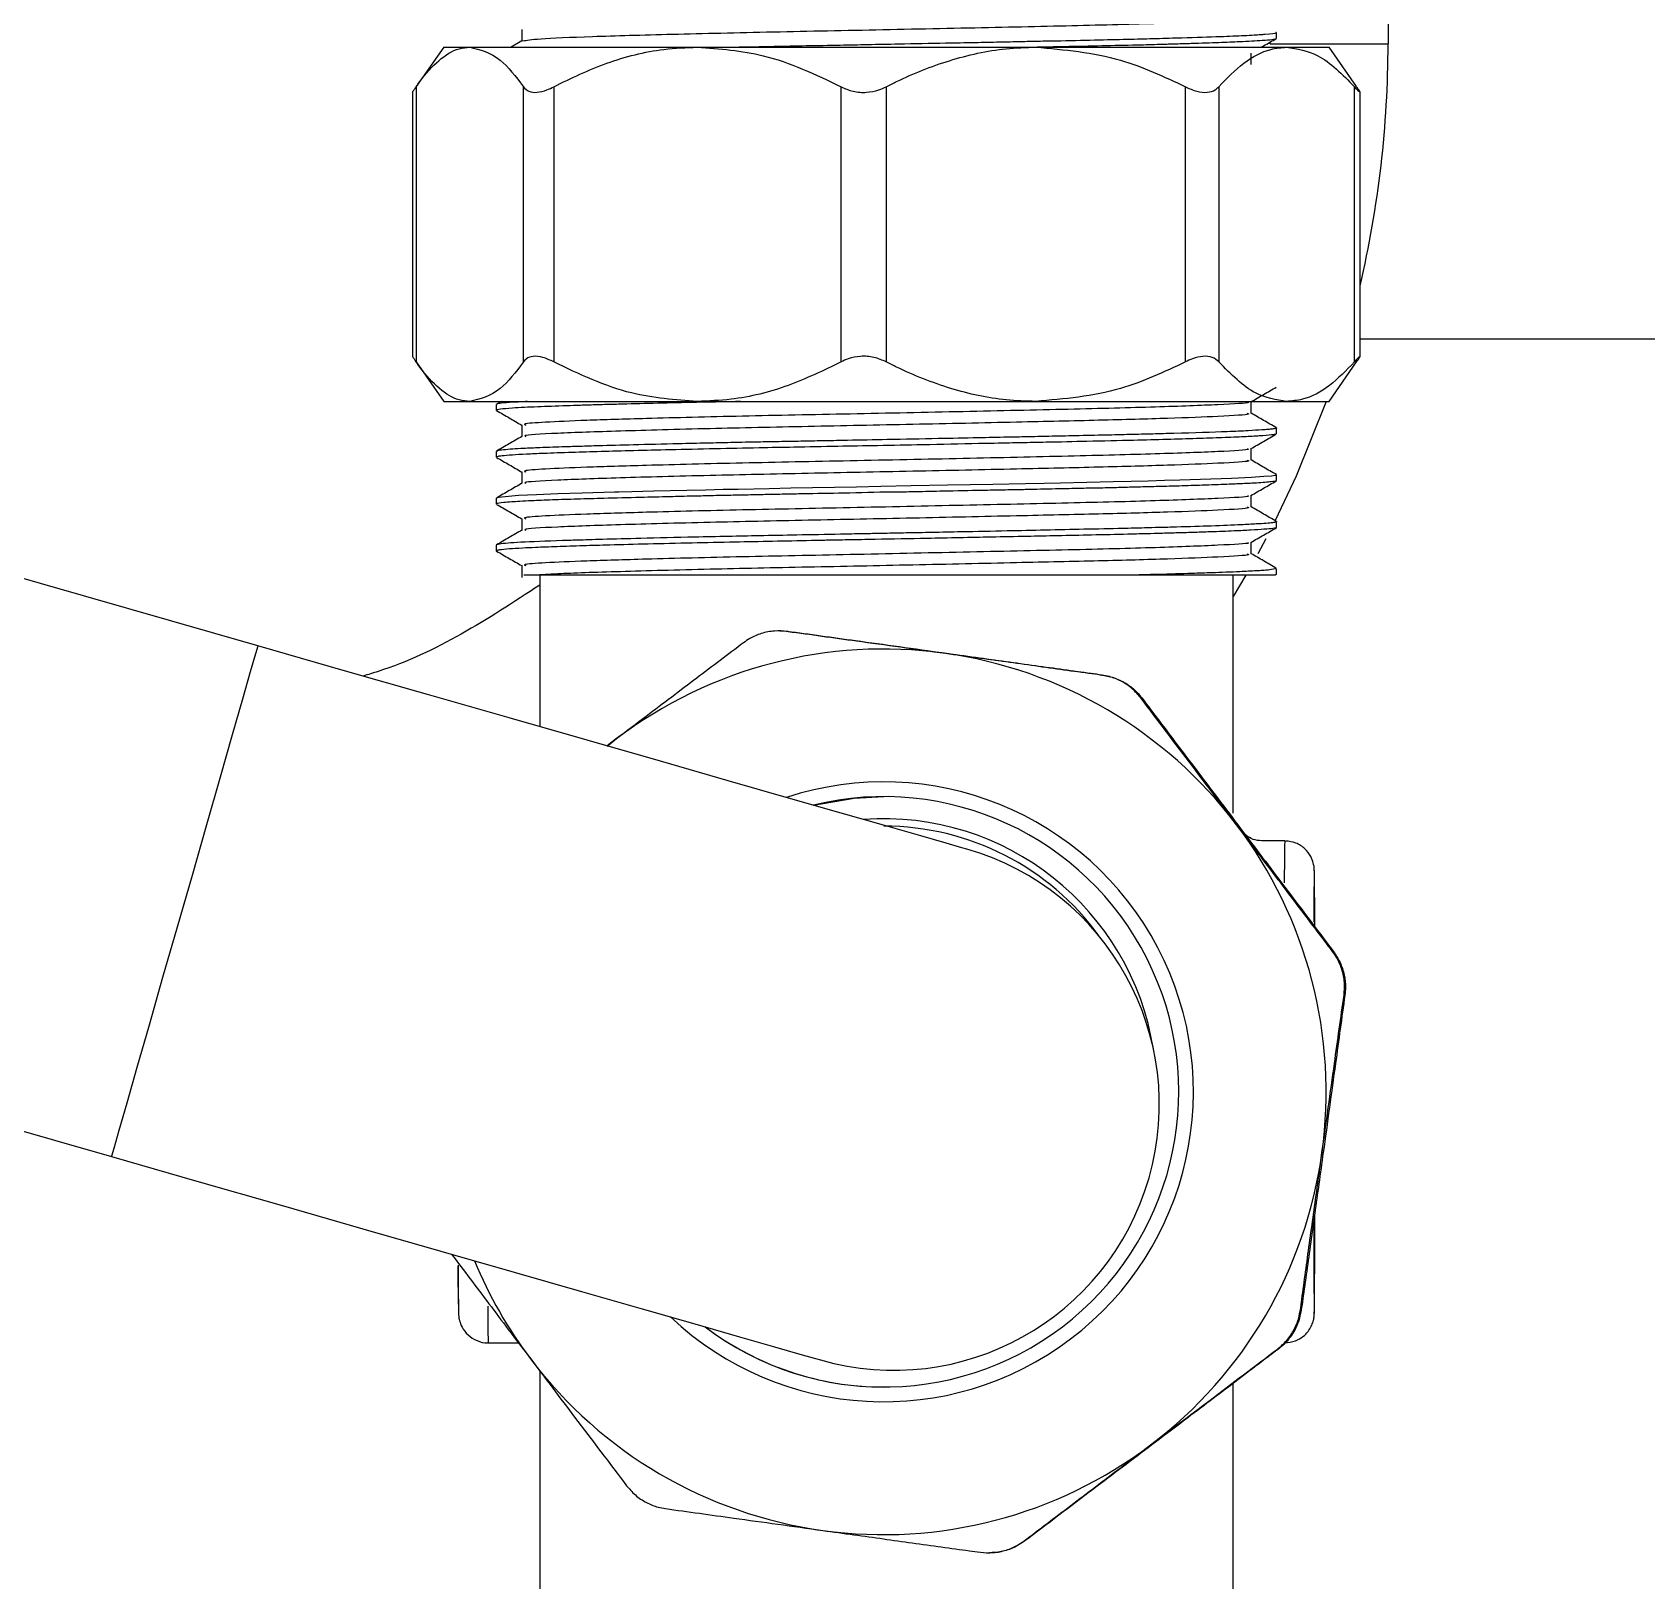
# Model space of a CAD drawing. Extents: x 150 to 4150, y 50 to 2920.
# Drawn here: x 1107.2 to 1243.9, y 1141.3 to 1272.4 of the extents above; entities that cross this region are included whole.
import ezdxf

# ---------------------------------------------------------------- set-up
doc = ezdxf.new("R2010")
doc.units = 0
doc.header["$LTSCALE"] = 10
doc.linetypes.add('SLD-KATı', pattern=[0])
doc.layers.get('0').update_dxf_attribs({"linetype": 'CONTINUOUS'})

msp = doc.modelspace()

# ---------------------------------------------------------------- linework, layer by layer
at = {"color": 7, "linetype": 'SLD-KATı'}
for p, q in [((1222.03, 1289.54), (1222.03, 1271.42)), ((1148.63, 1272.64), (1148.63, 1271.66)), ((1212.58, 1271.89), (1212.58, 1272.39)), ((1142.03, 1271.14), (1139.69, 1267.8)), ((1142.03, 1271.14), (1144.23, 1271.14)), ((1144.23, 1271.14), (1163.52, 1271.14)), ((1148.65, 1271.67), (1147.73, 1271.14)), ((1163.52, 1271.14), (1192.19, 1271.14)), ((1192.19, 1271.14), (1213.44, 1271.14)), ((1212.03, 1271.42), (1222.03, 1271.42)), ((1213.44, 1271.14), (1217.03, 1271.14)), ((1219.37, 1267.8), (1217.03, 1271.14)), ((1210.43, 1269.66), (1210.43, 1270.64)), ((1139.39, 1267.32), (1139.39, 1244.92)), ((1139.69, 1267.79), (1139.69, 1244.48)), ((1148.78, 1244.48), (1148.78, 1267.79)), ((1151.35, 1267.79), (1151.35, 1244.48)), ((1175.69, 1244.48), (1175.69, 1267.79)), ((1179.52, 1267.79), (1179.52, 1244.48)), ((1204.86, 1244.48), (1204.86, 1267.79)), ((1207.69, 1267.79), (1207.69, 1244.48)), ((1219.19, 1244.48), (1219.19, 1267.79)), ((1219.67, 1244.92), (1219.67, 1267.32)), ((1126.27, 1220.44), (1018.12, 1251.44)), ((1326.05, 1246.42), (1219.67, 1246.42)), ((1139.69, 1244.48), (1142.03, 1241.14)), ((1217.03, 1241.14), (1219.37, 1244.48)), ((1142.03, 1241.14), (1144.23, 1241.14)), ((1144.23, 1241.14), (1163.52, 1241.14)), ((1146.48, 1240.88), (1146.48, 1240.38)), ((1146.91, 1241.14), (1146.5, 1240.9)), ((1163.52, 1241.14), (1192.19, 1241.14)), ((1192.19, 1241.14), (1213.44, 1241.14)), ((1210.43, 1240.13), (1210.43, 1241.12)), ((1213.44, 1241.14), (1217.03, 1241.14)), ((1148.63, 1239.14), (1148.63, 1238.16)), ((1212.58, 1238.4), (1212.58, 1238.9)), ((1146.48, 1236.91), (1146.48, 1236.41)), ((1210.43, 1236.17), (1210.43, 1237.15)), ((1148.63, 1235.17), (1148.63, 1234.19)), ((1212.58, 1234.43), (1212.58, 1234.93)), ((1146.48, 1232.94), (1146.48, 1232.45)), ((1210.43, 1232.2), (1210.43, 1233.18)), ((1148.63, 1231.2), (1148.63, 1230.22)), ((1212.58, 1230.46), (1212.58, 1230.96)), ((1146.48, 1228.97), (1146.48, 1228.48)), ((1210.43, 1228.23), (1210.43, 1229.21)), ((1211.67, 1229.5), (1210.99, 1228.23)), ((1148.63, 1227.24), (1148.63, 1226.24)), ((1212.58, 1226.49), (1212.58, 1226.99)), ((1150.16, 1226.42), (1150.16, 1213.59)), ((1212.35, 1226.42), (1199.96, 1226.42)), ((1208.91, 1206.28), (1208.91, 1226.42)), ((1209.97, 1226.42), (1208.91, 1224.62)), ((1170.51, 1221.71), (1170.44, 1221.71)), ((1171.2, 1221.66), (1171.12, 1221.66)), ((1197.79, 1217.96), (1197.87, 1217.96)), ((1201.17, 1216.03), (1201.09, 1216.03)), ((1156.67, 1212.58), (1155.86, 1211.96)), ((1155.87, 1211.95), (1156.67, 1212.58)), ((1005.72, 1208.18), (1113.87, 1177.18)), ((1213.28, 1203.92), (1211.31, 1203.92)), ((1217.33, 1194.55), (1217.41, 1194.55)), ((1218.37, 1190.85), (1218.3, 1190.85)), ((1143.25, 1166.13), (1143.24, 1167.91)), ((1214.6, 1164.18), (1214.68, 1164.18)), ((1145.78, 1161.42), (1148.35, 1161.42)), ((1212.74, 1160.88), (1212.66, 1160.88)), ((1150.16, 1159.03), (1150.16, 1138.92)), ((1208.91, 1138.92), (1208.91, 1157.98)), ((1188.18, 1143.63), (1188.25, 1143.63)), ((1191.19, 1144.64), (1191.27, 1144.64))]:
    msp.add_line(p, q, dxfattribs=at)
at = {"color": 8, "linetype": 'SLD-KATı'}
msp.add_line((1212.03, 1271.42), (1212.03, 1271.56), dxfattribs=at)
at = {"color": 7, "linetype": 'SLD-KATı', "flags": 128}
for points in [[(1216.78, 1241.14), (1214.25, 1234.81), (1212.47, 1231.05)], [(1212.57, 1234.93), (1212.57, 1234.91), (1212.46, 1234.87), (1212.15, 1234.82), (1211.52, 1234.77), (1210.46, 1234.7), (1208.78, 1234.62), (1204.39, 1234.47), (1203.1, 1234.44), (1201.72, 1234.4), (1200.26, 1234.36), (1198.73, 1234.33), (1194.28, 1234.23), (1192.89, 1234.2), (1191.31, 1234.17), (1188.54, 1234.11), (1184.7, 1234.04), (1181.64, 1233.98), (1179.07, 1233.93), (1177, 1233.89), (1175.13, 1233.85), (1173.27, 1233.81), (1171.42, 1233.78), (1169.61, 1233.75), (1166.97, 1233.69), (1165.69, 1233.67), (1164.23, 1233.63), (1162.61, 1233.6), (1159.83, 1233.53), (1157.95, 1233.49), (1156.86, 1233.46), (1156.59, 1233.45), (1156.51, 1233.45), (1156.49, 1233.45), (1156.48, 1233.45), (1156.48, 1233.45), (1156.48, 1233.45), (1156.48, 1233.45), (1156.48, 1233.45), (1156.48, 1233.45), (1156.48, 1233.45), (1156.48, 1233.45), (1153.75, 1233.37), (1151.68, 1233.3), (1149.89, 1233.24), (1148.36, 1233.16), (1146.66, 1233.01), (1146.49, 1232.96), (1146.5, 1232.94)], [(1186.35, 1203.22), (1185.91, 1203.34), (1184.6, 1203.72), (1182.44, 1204.34), (1179.47, 1205.19), (1175.71, 1206.27), (1171.24, 1207.55), (1166.11, 1209.02), (1160.4, 1210.66), (1154.19, 1212.44), (1147.57, 1214.33), (1140.65, 1216.32), (1133.51, 1218.36), (1126.27, 1220.44)], [(1173.35, 1206.95), (1176.81, 1207.54), (1179.31, 1207.67)], [(1113.87, 1177.18), (1121.11, 1175.11), (1128.25, 1173.06), (1135.17, 1171.08), (1141.79, 1169.18), (1148, 1167.4), (1153.71, 1165.76), (1158.84, 1164.29), (1163.31, 1163.01), (1167.07, 1161.93), (1170.05, 1161.08), (1172.2, 1160.46), (1173.51, 1160.09), (1173.95, 1159.96)], [(1215.81, 1165.98), (1215.81, 1166.1), (1215.82, 1168.38), (1215.83, 1171.32), (1215.83, 1172.32)]]:
    msp.add_lwpolyline(points, dxfattribs=at)
at = {"color": 8, "linetype": 'SLD-KATı', "flags": 128}
msp.add_lwpolyline([(1126.27, 1220.44), (1126.26, 1220.41), (1126.07, 1219.75), (1125.63, 1218.23), (1124.97, 1215.91), (1124.11, 1212.9), (1123.08, 1209.31), (1121.92, 1205.29), (1120.7, 1201), (1119.44, 1196.62), (1118.21, 1192.34), (1117.06, 1188.31), (1116.03, 1184.72), (1115.17, 1181.71), (1114.5, 1179.39), (1114.07, 1177.87), (1113.88, 1177.21), (1113.87, 1177.18)], dxfattribs=at)
at = {"color": 7, "linetype": 'SLD-KATı'}
for centre, radius, start, end in [((1132.03, 1271.42), 90, 346.8403, 0), ((1179.29, 1182.67), 37.5, 82.1043, 127.1045), ((1179.29, 1182.67), 37.5, 37.1041, 82.1043), ((1179.29, 1182.67), 26.25, 226.583, 108.249), ((1179.3, 1182.67), 25, 232.7635, 103.7851), ((1179.31, 1182.67), 23.12, 8.9782, 94.2666), ((1179.32, 1182.67), 22.5, 35.9734, 89.9999), ((1179.29, 1182.67), 37.5, 352.1045, 37.1039), ((1180.15, 1181.59), 22.5, 254.0063, 74.0063), ((1418.24, 1197.41), 202.5, 178.8655, 180.1074), ((1179.29, 1182.67), 37.5, 307.1046, 352.1043), ((1627.03, 1170.34), 411.3, 179.8367, 180.8946), ((1179.29, 1182.67), 37.5, 202.4197, 217.1045), ((1323.23, 1167.61), 179.99, 179.881, 181.1879), ((1179.31, 1182.67), 25, 232.7919, 269.9999), ((1179.29, 1182.67), 37.5, 217.104, 262.1044), ((1179.29, 1182.67), 37.5, 262.1043, 307.1045)]:
    msp.add_arc(centre, radius, start, end, dxfattribs=at)
at = {"color": 8, "linetype": 'SLD-KATı'}
for centre, radius, start, end in [((1352.29, 1200.64), 139.05, 178.6497, 180.1071), ((1193.39, 1200.45), 22.42, 359.6787, 2.4841), ((1181.57, 1165.43), 34.24, 357.477, 0.9261), ((1269.27, 1164.4), 123.52, 179.9516, 181.3846)]:
    msp.add_arc(centre, radius, start, end, dxfattribs=at)
at = {"color": 7, "linetype": 'SLD-KATı'}
for points, knots in [([(1148.73, 1271.67), (1149.06, 1271.73), (1149.73, 1271.86), (1154.3, 1272.05), (1161.12, 1272.24), (1169.75, 1272.44), (1179.3, 1272.63), (1188.85, 1272.83), (1197.52, 1273.02), (1204.57, 1273.22), (1208.92, 1273.42), (1210.81, 1273.55), (1210.34, 1273.62), (1210.3, 1273.63)], [0, 0, 0, 0, 0.094352, 0.193, 0.292967, 0.393172, 0.491654, 0.592329, 0.691164, 0.790907, 0.89127, 0.989668, 1, 1, 1, 1]), ([(1166.14, 1271.14), (1166.31, 1271.14), (1167.55, 1271.17), (1169.77, 1271.21), (1172.77, 1271.27), (1175.42, 1271.32), (1178.04, 1271.37), (1181.03, 1271.43), (1184.07, 1271.49), (1186.92, 1271.54), (1189.04, 1271.59), (1190.81, 1271.62), (1191.95, 1271.65), (1193.09, 1271.67), (1194.88, 1271.7), (1197.48, 1271.76), (1200.15, 1271.82), (1202.49, 1271.88), (1205.14, 1271.96), (1207.72, 1272.04), (1209.6, 1272.12), (1210.65, 1272.17), (1211.21, 1272.21), (1212.07, 1272.27), (1212.63, 1272.33), (1212.54, 1272.38), (1212.53, 1272.39)], [0, 0, 0, 0, 0.008697, 0.063352, 0.106029, 0.150392, 0.185914, 0.225952, 0.286589, 0.325245, 0.358289, 0.386761, 0.410661, 0.414167, 0.443327, 0.500429, 0.550989, 0.593766, 0.642306, 0.726517, 0.793613, 0.828837, 0.856438, 0.876412, 0.979411, 1, 1, 1, 1]), ([(1139.69, 1267.79), (1139.79, 1267.94), (1140.41, 1268.81), (1141.61, 1270.13), (1143.04, 1271.03), (1143.93, 1271.11), (1144.23, 1271.14)], [0, 0, 0, 0, 0.073261, 0.43654, 0.808877, 1, 1, 1, 1]), ([(1144.23, 1271.14), (1145.1, 1270.93), (1146.68, 1270.54), (1148.13, 1268.64), (1148.78, 1267.79)], [0, 0, 0, 0, 0.551015, 1, 1, 1, 1]), ([(1151.35, 1267.79), (1152.82, 1268.51), (1155.82, 1269.95), (1159.97, 1270.99), (1162.57, 1271.1), (1163.52, 1271.14)], [0, 0, 0, 0, 0.382412, 0.774657, 1, 1, 1, 1]), ([(1163.52, 1271.14), (1165.4, 1271), (1169.63, 1270.69), (1173.53, 1268.83), (1175.69, 1267.79)], [0, 0, 0, 0, 0.444644, 1, 1, 1, 1]), ([(1179.52, 1267.79), (1179.81, 1267.94), (1181.54, 1268.81), (1184.87, 1270.13), (1188.88, 1271.03), (1191.35, 1271.11), (1192.19, 1271.14)], [0, 0, 0, 0, 0.073266, 0.436545, 0.808872, 1, 1, 1, 1]), ([(1191.37, 1271.14), (1192.6, 1271.16), (1196.15, 1271.24), (1199.56, 1271.31), (1202.03, 1271.37), (1202.8, 1271.39), (1203.35, 1271.41), (1203.74, 1271.42), (1204.4, 1271.44), (1205.83, 1271.48), (1207.7, 1271.55), (1209.35, 1271.61), (1210.54, 1271.67), (1211.51, 1271.73), (1212.21, 1271.79), (1212.58, 1271.85), (1212.54, 1271.88), (1212.53, 1271.89)], [0, 0, 0, 0, 0.098178, 0.283455, 0.315004, 0.347866, 0.364748, 0.375057, 0.39022, 0.438987, 0.542218, 0.635091, 0.701492, 0.773929, 0.868933, 0.957449, 1, 1, 1, 1]), ([(1192.19, 1271.14), (1194.61, 1270.93), (1199.02, 1270.54), (1203.05, 1268.64), (1204.86, 1267.79)], [0, 0, 0, 0, 0.551012, 1, 1, 1, 1]), ([(1207.69, 1267.79), (1208.39, 1268.51), (1209.8, 1269.95), (1211.76, 1270.99), (1212.99, 1271.1), (1213.44, 1271.14)], [0, 0, 0, 0, 0.382409, 0.774652, 1, 1, 1, 1]), ([(1211.29, 1271.14), (1211.36, 1271.18), (1211.78, 1271.42), (1212.21, 1271.66), (1212.56, 1271.87)], [0, 0, 0, 0, 0.1542628, 1, 1, 1, 1]), ([(1213.44, 1271.14), (1214.33, 1271), (1216.33, 1270.69), (1218.17, 1268.83), (1219.19, 1267.79)], [0, 0, 0, 0, 0.444645, 1, 1, 1, 1]), ([(1139.4, 1267.32), (1139.4, 1267.32), (1139.35, 1267.29), (1139.47, 1267.47), (1139.62, 1267.7), (1139.69, 1267.79)], [0, 0, 0, 0, 0.008651, 0.604858, 1, 1, 1, 1]), ([(1148.78, 1267.79), (1148.91, 1267.64), (1149.19, 1267.35), (1149.91, 1267.27), (1150.67, 1267.46), (1151.15, 1267.7), (1151.35, 1267.79)], [0, 0, 0, 0, 0.280704, 0.562823, 0.825754, 1, 1, 1, 1]), ([(1175.69, 1267.79), (1176.02, 1267.64), (1176.68, 1267.35), (1177.82, 1267.27), (1178.79, 1267.46), (1179.31, 1267.7), (1179.52, 1267.79)], [0, 0, 0, 0, 0.28069, 0.562831, 0.825744, 1, 1, 1, 1]), ([(1204.86, 1267.79), (1205.19, 1267.64), (1205.84, 1267.35), (1206.73, 1267.27), (1207.34, 1267.46), (1207.59, 1267.7), (1207.69, 1267.79)], [0, 0, 0, 0, 0.280697, 0.562837, 0.825762, 1, 1, 1, 1]), ([(1219.19, 1267.79), (1219.32, 1267.64), (1219.59, 1267.35), (1219.71, 1267.27), (1219.6, 1267.46), (1219.44, 1267.7), (1219.37, 1267.79)], [0, 0, 0, 0, 0.280681, 0.562816, 0.825743, 1, 1, 1, 1]), ([(1139.69, 1244.48), (1139.58, 1244.64), (1139.41, 1244.89), (1139.42, 1244.91), (1139.43, 1244.92)], [0, 0, 0, 0, 0.638357, 1, 1, 1, 1]), ([(1151.35, 1244.48), (1151.04, 1244.63), (1150.41, 1244.93), (1149.59, 1245), (1149.06, 1244.82), (1148.86, 1244.58), (1148.78, 1244.48)], [0, 0, 0, 0, 0.280685, 0.562834, 0.825752, 1, 1, 1, 1]), ([(1179.52, 1244.48), (1179.18, 1244.63), (1178.49, 1244.93), (1177.35, 1245), (1176.39, 1244.82), (1175.89, 1244.58), (1175.69, 1244.48)], [0, 0, 0, 0, 0.280687, 0.562834, 0.825755, 1, 1, 1, 1]), ([(1207.69, 1244.48), (1207.52, 1244.63), (1207.18, 1244.93), (1206.38, 1245), (1205.57, 1244.82), (1205.06, 1244.58), (1204.86, 1244.48)], [0, 0, 0, 0, 0.280695, 0.562835, 0.825753, 1, 1, 1, 1]), ([(1219.37, 1244.48), (1219.47, 1244.63), (1219.67, 1244.93), (1219.68, 1245), (1219.49, 1244.82), (1219.27, 1244.58), (1219.19, 1244.48)], [0, 0, 0, 0, 0.280705, 0.562819, 0.825748, 1, 1, 1, 1]), ([(1144.23, 1241.14), (1143.93, 1241.16), (1143.06, 1241.24), (1141.62, 1242.13), (1140.43, 1243.45), (1139.79, 1244.34), (1139.69, 1244.48)], [0, 0, 0, 0, 0.191121, 0.553711, 0.926738, 1, 1, 1, 1]), ([(1148.78, 1244.48), (1148.13, 1243.63), (1146.68, 1241.73), (1145.1, 1241.35), (1144.23, 1241.14)], [0, 0, 0, 0, 0.448985, 1, 1, 1, 1]), ([(1163.52, 1241.14), (1161.64, 1241.27), (1157.41, 1241.58), (1153.51, 1243.45), (1151.35, 1244.48)], [0, 0, 0, 0, 0.444645, 1, 1, 1, 1]), ([(1175.69, 1244.48), (1174.22, 1243.77), (1171.22, 1242.32), (1167.07, 1241.28), (1164.47, 1241.18), (1163.52, 1241.14)], [0, 0, 0, 0, 0.38241, 0.77465, 1, 1, 1, 1]), ([(1192.19, 1241.14), (1191.35, 1241.16), (1188.92, 1241.24), (1184.91, 1242.13), (1181.58, 1243.45), (1179.81, 1244.34), (1179.52, 1244.48)], [0, 0, 0, 0, 0.191126, 0.553706, 0.926734, 1, 1, 1, 1]), ([(1204.86, 1244.48), (1203.05, 1243.63), (1199.02, 1241.73), (1194.61, 1241.35), (1192.19, 1241.14)], [0, 0, 0, 0, 0.4489885, 1, 1, 1, 1]), ([(1213.44, 1241.14), (1212.55, 1241.27), (1210.56, 1241.58), (1208.72, 1243.45), (1207.69, 1244.48)], [0, 0, 0, 0, 0.44464, 1, 1, 1, 1]), ([(1219.19, 1244.48), (1218.49, 1243.77), (1217.08, 1242.32), (1215.12, 1241.28), (1213.89, 1241.18), (1213.44, 1241.14)], [0, 0, 0, 0, 0.382413, 0.774659, 1, 1, 1, 1]), ([(1210.41, 1241.1), (1210.77, 1241.31), (1211.49, 1241.73), (1212.21, 1242.14), (1212.56, 1242.35)], [0, 0, 0, 0, 0.499987, 1, 1, 1, 1]), ([(1167.16, 1241.14), (1166.05, 1241.11), (1162.57, 1241.04), (1158.93, 1240.95), (1156.13, 1240.88), (1154.82, 1240.84), (1153.59, 1240.81), (1151.86, 1240.75), (1150.24, 1240.69), (1148.78, 1240.63), (1147.62, 1240.56), (1146.8, 1240.48), (1146.44, 1240.42), (1146.5, 1240.39), (1146.51, 1240.38)], [0, 0, 0, 0, 0.092807, 0.290186, 0.338701, 0.387405, 0.436296, 0.485375, 0.607967, 0.678261, 0.756377, 0.875533, 0.979817, 1, 1, 1, 1]), ([(1149.13, 1241.14), (1148.69, 1241.11), (1147.3, 1241.04), (1146.49, 1240.95), (1146.52, 1240.89), (1146.53, 1240.88)], [0, 0, 0, 0, 0.274554, 0.857949, 1, 1, 1, 1]), ([(1210.11, 1241.11), (1210.17, 1241.09), (1210.42, 1241), (1207.9, 1240.86), (1202.74, 1240.66), (1195.13, 1240.47), (1186.12, 1240.27), (1176.46, 1240.07), (1167.09, 1239.89), (1159.47, 1239.7), (1153.9, 1239.53), (1150.52, 1239.38), (1148.66, 1239.25), (1148.9, 1239.17), (1148.99, 1239.14)], [0, 0, 0, 0, 0.02842, 0.126762, 0.227295, 0.325989, 0.42559, 0.52581, 0.62407, 0.724552, 0.803617, 0.881855, 0.955376, 1, 1, 1, 1]), ([(1146.5, 1240.36), (1146.86, 1240.16), (1147.57, 1239.75), (1148.28, 1239.33), (1148.63, 1239.13)], [0, 0, 0, 0, 0.504624, 1, 1, 1, 1]), ([(1210.08, 1240.14), (1210.17, 1240.11), (1210.47, 1240.02), (1208.09, 1239.88), (1203.65, 1239.7), (1197.72, 1239.54), (1190.34, 1239.37), (1181.83, 1239.19), (1172.8, 1239.01), (1164.16, 1238.83), (1156.65, 1238.62), (1151.34, 1238.44), (1148.7, 1238.28), (1148.92, 1238.2), (1148.97, 1238.18)], [0, 0, 0, 0, 0.039362, 0.137837, 0.222153, 0.305633, 0.388061, 0.482393, 0.575393, 0.668276, 0.76891, 0.867317, 0.967638, 1, 1, 1, 1]), ([(1212.56, 1238.92), (1212.2, 1239.12), (1211.49, 1239.53), (1210.79, 1239.94), (1210.43, 1240.15)], [0, 0, 0, 0, 0.504696, 1, 1, 1, 1]), ([(1212.54, 1238.38), (1212.54, 1238.37), (1212.52, 1238.35), (1212.15, 1238.29), (1211.29, 1238.22), (1209.85, 1238.14), (1208.07, 1238.07), (1205.15, 1237.96), (1201.32, 1237.86), (1196.83, 1237.76), (1193.89, 1237.69), (1191.67, 1237.65), (1189.78, 1237.61), (1186.68, 1237.55), (1182.94, 1237.47), (1178.92, 1237.39), (1175.27, 1237.33), (1171.91, 1237.26), (1168.43, 1237.2), (1164.88, 1237.12), (1161.31, 1237.04), (1157.07, 1236.94), (1153.4, 1236.83), (1150.61, 1236.74), (1148.96, 1236.67), (1147.75, 1236.6), (1146.98, 1236.53), (1146.6, 1236.48), (1146.46, 1236.44), (1146.49, 1236.42), (1146.49, 1236.41)], [0, 0, 0, 0, 0.008356, 0.041124, 0.085147, 0.121389, 0.161354, 0.199104, 0.273718, 0.320884, 0.358996, 0.370609, 0.391277, 0.417808, 0.464727, 0.501893, 0.534895, 0.571668, 0.601483, 0.640894, 0.683665, 0.721413, 0.795794, 0.839336, 0.872698, 0.907132, 0.944806, 0.96993, 0.995055, 1, 1, 1, 1]), ([(1148.65, 1238.17), (1148.29, 1237.97), (1147.57, 1237.55), (1146.86, 1237.14), (1146.5, 1236.93)], [0, 0, 0, 0, 0.499997, 1, 1, 1, 1]), ([(1212.54, 1238.92), (1212.56, 1238.91), (1212.61, 1238.89), (1212.57, 1238.87), (1212.49, 1238.85), (1212.39, 1238.83), (1212.2, 1238.8), (1211.86, 1238.76), (1211.25, 1238.72), (1210.18, 1238.65), (1207.96, 1238.55), (1205.12, 1238.46), (1202.11, 1238.38), (1200.18, 1238.33), (1198, 1238.28), (1195.69, 1238.23), (1193.44, 1238.18), (1191.5, 1238.14), (1189.51, 1238.1), (1187.03, 1238.05), (1183.63, 1237.98), (1179.92, 1237.91), (1176.72, 1237.85), (1174.36, 1237.8), (1172.51, 1237.77), (1170.67, 1237.73), (1168.61, 1237.7), (1166.49, 1237.65), (1164.17, 1237.6), (1161.35, 1237.54), (1158.2, 1237.46), (1155.49, 1237.39), (1153.61, 1237.33), (1152.33, 1237.29), (1151.19, 1237.26), (1149.97, 1237.21), (1148.82, 1237.16), (1147.79, 1237.1), (1147.01, 1237.03), (1146.53, 1236.97), (1146.53, 1236.93), (1146.53, 1236.91)], [0, 0, 0, 0, 0.007409, 0.025749, 0.033842, 0.044254, 0.058386, 0.076239, 0.09781, 0.131168, 0.170781, 0.244527, 0.268661, 0.292927, 0.317326, 0.346079, 0.370144, 0.389519, 0.406034, 0.430628, 0.463298, 0.504591, 0.536731, 0.554708, 0.572685, 0.590662, 0.608639, 0.634436, 0.655501, 0.682007, 0.727285, 0.766726, 0.789783, 0.810241, 0.8281, 0.849772, 0.881415, 0.908056, 0.939128, 0.974629, 1, 1, 1, 1]), ([(1210.41, 1237.14), (1210.77, 1237.34), (1211.49, 1237.76), (1212.21, 1238.17), (1212.56, 1238.38)], [0, 0, 0, 0, 0.499991, 1, 1, 1, 1]), ([(1210.11, 1237.14), (1210.17, 1237.12), (1210.42, 1237.03), (1207.9, 1236.89), (1202.74, 1236.69), (1195.13, 1236.5), (1186.12, 1236.3), (1176.46, 1236.1), (1167.09, 1235.92), (1159.47, 1235.73), (1153.9, 1235.56), (1150.52, 1235.41), (1148.66, 1235.28), (1148.9, 1235.2), (1148.99, 1235.17)], [0, 0, 0, 0, 0.02842, 0.126762, 0.227295, 0.325989, 0.42559, 0.52581, 0.62407, 0.724552, 0.803617, 0.881855, 0.955376, 1, 1, 1, 1]), ([(1146.5, 1236.39), (1146.86, 1236.19), (1147.57, 1235.78), (1148.28, 1235.37), (1148.63, 1235.16)], [0, 0, 0, 0, 0.50462, 1, 1, 1, 1]), ([(1210.08, 1236.17), (1210.17, 1236.14), (1210.47, 1236.05), (1208.09, 1235.91), (1203.65, 1235.73), (1197.72, 1235.57), (1190.34, 1235.4), (1181.83, 1235.22), (1172.8, 1235.04), (1164.16, 1234.86), (1156.65, 1234.66), (1151.34, 1234.47), (1148.7, 1234.31), (1148.92, 1234.23), (1148.97, 1234.21)], [0, 0, 0, 0, 0.039362, 0.137837, 0.222153, 0.305633, 0.388061, 0.482393, 0.575393, 0.668276, 0.76891, 0.867317, 0.967638, 1, 1, 1, 1]), ([(1212.56, 1234.95), (1212.2, 1235.15), (1211.49, 1235.56), (1210.79, 1235.97), (1210.43, 1236.18)], [0, 0, 0, 0, 0.5047, 1, 1, 1, 1]), ([(1212.55, 1234.41), (1212.55, 1234.41), (1212.54, 1234.39), (1212.4, 1234.36), (1212, 1234.31), (1211.3, 1234.25), (1210.35, 1234.2), (1209.55, 1234.16), (1208.27, 1234.11), (1206.49, 1234.04), (1204.49, 1233.98), (1202.71, 1233.93), (1201.11, 1233.89), (1199.59, 1233.85), (1198.06, 1233.81), (1196.47, 1233.78), (1194.55, 1233.74), (1192.71, 1233.7), (1190.9, 1233.66), (1189.36, 1233.63), (1187.17, 1233.59), (1184.68, 1233.54), (1182.29, 1233.49), (1180.87, 1233.46), (1180.22, 1233.45), (1180.05, 1233.45), (1180, 1233.45), (1179.99, 1233.45), (1179.98, 1233.45), (1179.98, 1233.45), (1179.98, 1233.45), (1179.98, 1233.45), (1179.98, 1233.45), (1179.98, 1233.45), (1178.63, 1233.45), (1176.09, 1233.36), (1173.11, 1233.32), (1171.03, 1233.28), (1169.61, 1233.25), (1168.17, 1233.22), (1166.71, 1233.19), (1165.5, 1233.17), (1164.3, 1233.14), (1162.93, 1233.11), (1160.96, 1233.06), (1158.37, 1233), (1155.73, 1232.93), (1153.65, 1232.87), (1152.24, 1232.83), (1151.22, 1232.79), (1150.29, 1232.76), (1149.35, 1232.72), (1148.5, 1232.67), (1147.69, 1232.62), (1146.94, 1232.56), (1146.51, 1232.5), (1146.51, 1232.46), (1146.5, 1232.45)], [0, 0, 0, 0, 0.00512, 0.023797, 0.042542, 0.093073, 0.10803, 0.124693, 0.153092, 0.191369, 0.22136, 0.246413, 0.266527, 0.284899, 0.303272, 0.321644, 0.340016, 0.367388, 0.380967, 0.396772, 0.414803, 0.447355, 0.470784, 0.485085, 0.488811, 0.489818, 0.490107, 0.490207, 0.490236, 0.490247, 0.490251, 0.490253, 0.490253, 0.490253, 0.490254, 0.529824, 0.564316, 0.578163, 0.592486, 0.607286, 0.622562, 0.638314, 0.646195, 0.661396, 0.683916, 0.713752, 0.755078, 0.788577, 0.806944, 0.82531, 0.843678, 0.862044, 0.887494, 0.909299, 0.937153, 0.981629, 1, 1, 1, 1]), ([(1148.65, 1234.21), (1148.29, 1234), (1147.57, 1233.58), (1146.86, 1233.17), (1146.5, 1232.96)], [0, 0, 0, 0, 0.499994, 1, 1, 1, 1]), ([(1210.41, 1233.17), (1210.77, 1233.37), (1211.49, 1233.79), (1212.21, 1234.2), (1212.56, 1234.41)], [0, 0, 0, 0, 0.499987, 1, 1, 1, 1]), ([(1146.5, 1232.42), (1146.86, 1232.22), (1147.57, 1231.81), (1148.28, 1231.4), (1148.63, 1231.19)], [0, 0, 0, 0, 0.504617, 1, 1, 1, 1]), ([(1210.11, 1233.17), (1210.17, 1233.15), (1210.42, 1233.06), (1207.9, 1232.93), (1202.74, 1232.72), (1195.13, 1232.53), (1186.12, 1232.34), (1176.46, 1232.13), (1167.09, 1231.95), (1159.47, 1231.76), (1153.9, 1231.59), (1150.52, 1231.45), (1148.66, 1231.31), (1148.9, 1231.23), (1148.99, 1231.21)], [0, 0, 0, 0, 0.02842, 0.1267618, 0.2272948, 0.3259892, 0.4255902, 0.5258104, 0.6240699, 0.7245522, 0.8036166, 0.8818553, 0.9553755, 1, 1, 1, 1]), ([(1210.08, 1232.2), (1210.17, 1232.17), (1210.47, 1232.08), (1208.09, 1231.94), (1203.65, 1231.76), (1197.72, 1231.6), (1190.34, 1231.44), (1181.83, 1231.25), (1172.8, 1231.07), (1164.16, 1230.89), (1156.65, 1230.69), (1151.34, 1230.5), (1148.7, 1230.35), (1148.92, 1230.26), (1148.97, 1230.24)], [0, 0, 0, 0, 0.039362, 0.137837, 0.222153, 0.305633, 0.388061, 0.482393, 0.575393, 0.668276, 0.76891, 0.867317, 0.967638, 1, 1, 1, 1]), ([(1212.56, 1230.98), (1212.2, 1231.19), (1211.49, 1231.6), (1210.79, 1232.01), (1210.43, 1232.21)], [0, 0, 0, 0, 0.504696, 1, 1, 1, 1]), ([(1212.58, 1230.96), (1212.58, 1230.96), (1212.61, 1230.94), (1212.52, 1230.91), (1212.28, 1230.87), (1211.73, 1230.81), (1210.87, 1230.76), (1209.43, 1230.68), (1207.24, 1230.59), (1204.74, 1230.51), (1202.75, 1230.46), (1201.23, 1230.42), (1199.16, 1230.37), (1196.38, 1230.31), (1193.08, 1230.24), (1189.6, 1230.16), (1186.37, 1230.1), (1183.49, 1230.04), (1181.31, 1230), (1179.45, 1229.96), (1178.22, 1229.94), (1176.99, 1229.92), (1175.03, 1229.88), (1172.07, 1229.82), (1168.91, 1229.76), (1166.01, 1229.7), (1162.57, 1229.63), (1158.94, 1229.54), (1156.06, 1229.47), (1154.35, 1229.42), (1153.41, 1229.39), (1152.68, 1229.37), (1150.8, 1229.31), (1148.29, 1229.21), (1146.82, 1229.08), (1146.42, 1229), (1146.49, 1228.98), (1146.5, 1228.97)], [0, 0, 0, 0, 0.000395, 0.018637, 0.045973, 0.073309, 0.103222, 0.136587, 0.18678, 0.233009, 0.253876, 0.269958, 0.292918, 0.331085, 0.36667, 0.399992, 0.438648, 0.463035, 0.483935, 0.501925, 0.517006, 0.519226, 0.537685, 0.573832, 0.605838, 0.632916, 0.663644, 0.716951, 0.759427, 0.776604, 0.791066, 0.802813, 0.811845, 0.886487, 0.959131, 0.996442, 1, 1, 1, 1]), ([(1212.55, 1230.44), (1212.54, 1230.43), (1212.51, 1230.41), (1212.25, 1230.37), (1211.61, 1230.31), (1210.48, 1230.24), (1208.96, 1230.16), (1207.27, 1230.1), (1205.56, 1230.04), (1204.14, 1230), (1202.85, 1229.96), (1201.96, 1229.94), (1201.04, 1229.92), (1199.53, 1229.88), (1197.07, 1229.82), (1194.18, 1229.76), (1191.33, 1229.7), (1187.68, 1229.63), (1183.36, 1229.54), (1179.27, 1229.47), (1176.43, 1229.41), (1174.63, 1229.38), (1171.38, 1229.31), (1167.48, 1229.24), (1162.9, 1229.14), (1159.33, 1229.06), (1156.27, 1228.98), (1154.13, 1228.92), (1152.68, 1228.87), (1151.63, 1228.84), (1150.66, 1228.8), (1149.66, 1228.76), (1148.56, 1228.71), (1147.47, 1228.64), (1146.75, 1228.57), (1146.51, 1228.51), (1146.44, 1228.48), (1146.51, 1228.46), (1146.53, 1228.46)], [0, 0, 0, 0, 0.009274, 0.032228, 0.070387, 0.105965, 0.139279, 0.177927, 0.20231, 0.223204, 0.241191, 0.256269, 0.258488, 0.276943, 0.313082, 0.345081, 0.372155, 0.402876, 0.456172, 0.498637, 0.52093, 0.538399, 0.551041, 0.616229, 0.655244, 0.698509, 0.740082, 0.772704, 0.790874, 0.809045, 0.827215, 0.845386, 0.871636, 0.906299, 0.947512, 0.976384, 0.994072, 1, 1, 1, 1]), ([(1148.65, 1230.24), (1148.29, 1230.03), (1147.57, 1229.62), (1146.86, 1229.2), (1146.5, 1228.99)], [0, 0, 0, 0, 0.499994, 1, 1, 1, 1]), ([(1210.41, 1229.2), (1210.77, 1229.41), (1211.49, 1229.82), (1212.21, 1230.23), (1212.56, 1230.44)], [0, 0, 0, 0, 0.499987, 1, 1, 1, 1]), ([(1146.5, 1228.46), (1146.86, 1228.25), (1147.57, 1227.84), (1148.28, 1227.43), (1148.63, 1227.23)], [0, 0, 0, 0, 0.504624, 1, 1, 1, 1]), ([(1210.11, 1229.2), (1210.17, 1229.18), (1210.42, 1229.1), (1207.9, 1228.96), (1202.74, 1228.75), (1195.13, 1228.56), (1186.12, 1228.37), (1176.46, 1228.16), (1167.09, 1227.98), (1159.47, 1227.79), (1153.9, 1227.62), (1150.52, 1227.48), (1148.66, 1227.34), (1148.9, 1227.27), (1148.99, 1227.24)], [0, 0, 0, 0, 0.02842, 0.126762, 0.227295, 0.325989, 0.42559, 0.52581, 0.62407, 0.724552, 0.803617, 0.881855, 0.955376, 1, 1, 1, 1]), ([(1210.08, 1228.23), (1210.17, 1228.2), (1210.47, 1228.11), (1208.09, 1227.97), (1203.65, 1227.79), (1197.72, 1227.63), (1190.34, 1227.47), (1181.83, 1227.28), (1172.81, 1227.1), (1164.14, 1226.92), (1156.71, 1226.72), (1151.9, 1226.56), (1150.32, 1226.46), (1149.73, 1226.42)], [0, 0, 0, 0, 0.042528, 0.148921, 0.240018, 0.330212, 0.419268, 0.521187, 0.621665, 0.722018, 0.830745, 0.937066, 1, 1, 1, 1]), ([(1212.5, 1226.99), (1212.41, 1226.95), (1212.3, 1226.89), (1211.44, 1226.82), (1210.88, 1226.79), (1210.23, 1226.75), (1209.39, 1226.71), (1208.36, 1226.67), (1207.01, 1226.62), (1205.16, 1226.56), (1202.8, 1226.49), (1200.84, 1226.44), (1199.96, 1226.42)], [0, 0, 0, 0, 0.229233, 0.294093, 0.358058, 0.421126, 0.483302, 0.570527, 0.645946, 0.742556, 0.885489, 1, 1, 1, 1]), ([(1212.56, 1227.01), (1212.2, 1227.22), (1211.49, 1227.63), (1210.79, 1228.04), (1210.43, 1228.24)], [0, 0, 0, 0, 0.504696, 1, 1, 1, 1]), ([(1150.16, 1225.58), (1145.77, 1222.71), (1141.01, 1219.6), (1135.62, 1218.01), (1135.19, 1217.88)], [0, 0, 0, 0, 0.920798, 1, 1, 1, 1]), ([(1149.73, 1226.42), (1149.56, 1226.42), (1148.86, 1226.42), (1148.83, 1226.42), (1148.8, 1226.42)], [0, 0, 0, 0, 0.238515, 1, 1, 1, 1]), ([(1199.96, 1226.42), (1198.49, 1226.42), (1195.53, 1226.42), (1190.54, 1226.42), (1185.27, 1226.42), (1179.81, 1226.42), (1174.34, 1226.42), (1169.05, 1226.42), (1164.13, 1226.42), (1159.74, 1226.42), (1155.96, 1226.42), (1152.91, 1226.42), (1150.84, 1226.42), (1150.05, 1226.42), (1149.73, 1226.42)], [0, 0, 0, 0, 0.084011, 0.169195, 0.254381, 0.341374, 0.428367, 0.515423, 0.60247, 0.687587, 0.772707, 0.857428, 0.942132, 1, 1, 1, 1]), ([(1212.54, 1226.49), (1212.55, 1226.48), (1212.55, 1226.46), (1212.43, 1226.43), (1212.37, 1226.42), (1212.35, 1226.42)], [0, 0, 0, 0, 0.582547, 0.847386, 1, 1, 1, 1]), ([(1171.12, 1221.66), (1170.77, 1221.69), (1170.06, 1221.75), (1168.94, 1221.52), (1168.04, 1221.13), (1167.6, 1220.82), (1167.42, 1220.7)], [0, 0, 0, 0, 0.2806892, 0.5628364, 0.8257604, 1, 1, 1, 1]), ([(1170.51, 1221.71), (1170.52, 1221.71), (1170.76, 1221.73), (1170.99, 1221.7), (1171.2, 1221.66)], [0, 0, 0, 0, 0.044684, 1, 1, 1, 1]), ([(1184.44, 1219.81), (1181.89, 1220.17), (1177.26, 1220.81), (1173.02, 1221.4), (1171.12, 1221.66)], [0, 0, 0, 0, 0.5510108, 1, 1, 1, 1]), ([(1171.2, 1221.66), (1173.11, 1221.4), (1177.35, 1220.81), (1181.99, 1220.17), (1184.54, 1219.81)], [0, 0, 0, 0, 0.448991, 1, 1, 1, 1]), ([(1167.42, 1220.7), (1166.11, 1219.71), (1163.47, 1217.71), (1159.8, 1214.94), (1157.51, 1213.21), (1156.67, 1212.58)], [0, 0, 0, 0, 0.3824105, 0.7746517, 1, 1, 1, 1]), ([(1197.79, 1217.96), (1197.48, 1218.01), (1195.66, 1218.26), (1192.15, 1218.74), (1187.93, 1219.33), (1185.33, 1219.69), (1184.44, 1219.81)], [0, 0, 0, 0, 0.073263, 0.436546, 0.808871, 1, 1, 1, 1]), ([(1184.54, 1219.81), (1185.43, 1219.69), (1187.98, 1219.34), (1192.2, 1218.75), (1195.7, 1218.26), (1197.56, 1218.01), (1197.87, 1217.96)], [0, 0, 0, 0, 0.191129, 0.553708, 0.926736, 1, 1, 1, 1]), ([(1201.09, 1216.03), (1200.86, 1216.3), (1200.4, 1216.84), (1199.45, 1217.47), (1198.54, 1217.83), (1198, 1217.93), (1197.79, 1217.96)], [0, 0, 0, 0, 0.280699, 0.562838, 0.825751, 1, 1, 1, 1]), ([(1197.87, 1217.96), (1198.21, 1217.89), (1198.91, 1217.76), (1199.93, 1217.23), (1200.69, 1216.62), (1201.03, 1216.19), (1201.17, 1216.03)], [0, 0, 0, 0, 0.280694, 0.56283, 0.825746, 1, 1, 1, 1]), ([(1209.2, 1205.29), (1207.95, 1206.95), (1205.13, 1210.68), (1202.53, 1214.12), (1201.09, 1216.03)], [0, 0, 0, 0, 0.444645, 1, 1, 1, 1]), ([(1201.17, 1216.03), (1202.16, 1214.72), (1204.16, 1212.08), (1206.93, 1208.42), (1208.67, 1206.13), (1209.3, 1205.29)], [0, 0, 0, 0, 0.382409, 0.774651, 1, 1, 1, 1]), ([(1217.33, 1194.55), (1216.35, 1195.86), (1214.34, 1198.5), (1211.57, 1202.16), (1209.83, 1204.45), (1209.2, 1205.29)], [0, 0, 0, 0, 0.382409, 0.774651, 1, 1, 1, 1]), ([(1209.3, 1205.29), (1210.55, 1203.63), (1213.37, 1199.9), (1215.97, 1196.46), (1217.41, 1194.55)], [0, 0, 0, 0, 0.444645, 1, 1, 1, 1]), ([(1211.33, 1203.93), (1211.08, 1203.95), (1210.59, 1203.99), (1210.18, 1204.26), (1209.97, 1204.4)], [0, 0, 0, 0, 0.505081, 1, 1, 1, 1]), ([(1215.82, 1196.66), (1215.82, 1197.02), (1215.82, 1198.27), (1215.81, 1199.78), (1215.8, 1200.88), (1215.79, 1201.29), (1215.78, 1201.48), (1215.78, 1201.57), (1215.75, 1201.83), (1215.68, 1202.15), (1215.48, 1202.68), (1215, 1203.3), (1214.24, 1203.8), (1213.64, 1203.88), (1213.34, 1203.91)], [0, 0, 0, 0, 0.091979, 0.32182, 0.552103, 0.66839, 0.730216, 0.77909, 0.791898, 0.807665, 0.843421, 0.892789, 0.947137, 1, 1, 1, 1]), ([(1218.3, 1190.85), (1218.33, 1191.2), (1218.38, 1191.91), (1218.16, 1193.04), (1217.77, 1193.93), (1217.46, 1194.38), (1217.33, 1194.55)], [0, 0, 0, 0, 0.280682, 0.562825, 0.82574, 1, 1, 1, 1]), ([(1217.41, 1194.55), (1217.61, 1194.26), (1218, 1193.67), (1218.35, 1192.58), (1218.45, 1191.61), (1218.4, 1191.07), (1218.37, 1190.85)], [0, 0, 0, 0, 0.280696, 0.5628344, 0.825754, 1, 1, 1, 1]), ([(1216.44, 1177.52), (1216.79, 1180.07), (1217.44, 1184.7), (1218.03, 1188.95), (1218.3, 1190.85)], [0, 0, 0, 0, 0.55101, 1, 1, 1, 1]), ([(1218.37, 1190.85), (1218.11, 1188.95), (1217.53, 1184.7), (1216.89, 1180.07), (1216.54, 1177.52)], [0, 0, 0, 0, 0.448991, 1, 1, 1, 1]), ([(1214.6, 1164.18), (1214.64, 1164.49), (1214.89, 1166.31), (1215.37, 1169.81), (1215.96, 1174.03), (1216.32, 1176.63), (1216.44, 1177.52)], [0, 0, 0, 0, 0.073264, 0.436542, 0.808872, 1, 1, 1, 1]), ([(1216.54, 1177.52), (1216.41, 1176.63), (1216.06, 1174.08), (1215.47, 1169.86), (1214.98, 1166.35), (1214.72, 1164.49), (1214.68, 1164.18)], [0, 0, 0, 0, 0.191126, 0.553704, 0.926734, 1, 1, 1, 1]), ([(1142.68, 1168.92), (1143.2, 1168.23), (1144.74, 1166.2), (1147.02, 1163.18), (1148.75, 1160.88), (1149.39, 1160.05)], [0, 0, 0, 0, 0.247328, 0.725363, 1, 1, 1, 1]), ([(1143.25, 1166.22), (1143.25, 1166.03), (1143.26, 1165.14), (1143.27, 1164.47), (1143.27, 1164.04), (1143.28, 1163.86), (1143.28, 1163.77), (1143.31, 1163.51), (1143.38, 1163.19), (1143.58, 1162.66), (1144.07, 1162.02), (1144.82, 1161.57), (1145.46, 1161.37), (1145.78, 1161.43), (1145.8, 1161.43)], [0, 0, 0, 0, 0.088551, 0.39579, 0.550934, 0.633418, 0.698623, 0.71571, 0.73674, 0.784443, 0.850309, 0.922815, 0.994439, 1, 1, 1, 1]), ([(1213.3, 1161.43), (1213.6, 1161.46), (1214.15, 1161.51), (1214.81, 1161.9), (1215.25, 1162.34), (1215.53, 1162.79), (1215.68, 1163.17), (1215.74, 1163.45), (1215.76, 1163.61), (1215.77, 1163.71), (1215.78, 1163.8), (1215.79, 1163.95), (1215.79, 1164.27), (1215.8, 1164.9), (1215.81, 1165.79), (1215.81, 1166.06)], [0, 0, 0, 0, 0.073711, 0.134416, 0.184984, 0.227674, 0.262452, 0.287242, 0.302655, 0.317716, 0.340977, 0.392797, 0.562574, 0.867007, 1, 1, 1, 1]), ([(1212.66, 1160.88), (1212.93, 1161.11), (1213.48, 1161.57), (1214.11, 1162.53), (1214.47, 1163.43), (1214.56, 1163.97), (1214.6, 1164.18)], [0, 0, 0, 0, 0.280697, 0.56283, 0.825738, 1, 1, 1, 1]), ([(1214.68, 1164.18), (1214.61, 1163.83), (1214.47, 1163.14), (1213.94, 1162.12), (1213.33, 1161.36), (1212.91, 1161.02), (1212.74, 1160.88)], [0, 0, 0, 0, 0.2806891, 0.562833, 0.8257483, 1, 1, 1, 1]), ([(1149.39, 1160.05), (1150.64, 1158.39), (1153.46, 1154.66), (1156.07, 1151.22), (1157.52, 1149.31)], [0, 0, 0, 0, 0.444646, 1, 1, 1, 1]), ([(1201.92, 1152.76), (1203.58, 1154.01), (1207.31, 1156.84), (1210.75, 1159.44), (1212.66, 1160.88)], [0, 0, 0, 0, 0.444642, 1, 1, 1, 1]), ([(1212.74, 1160.88), (1211.44, 1159.9), (1208.8, 1157.9), (1205.15, 1155.13), (1202.85, 1153.39), (1202.01, 1152.76)], [0, 0, 0, 0, 0.382409, 0.774652, 1, 1, 1, 1]), ([(1191.19, 1144.64), (1192.49, 1145.62), (1195.13, 1147.62), (1198.78, 1150.39), (1201.08, 1152.13), (1201.92, 1152.76)], [0, 0, 0, 0, 0.3824107, 0.7746531, 1, 1, 1, 1]), ([(1202.01, 1152.76), (1200.35, 1151.51), (1196.62, 1148.68), (1193.18, 1146.08), (1191.27, 1144.64)], [0, 0, 0, 0, 0.444646, 1, 1, 1, 1]), ([(1157.52, 1149.31), (1157.75, 1149.04), (1158.21, 1148.5), (1159.17, 1147.86), (1160.07, 1147.5), (1160.61, 1147.41), (1160.82, 1147.37)], [0, 0, 0, 0, 0.280697, 0.562838, 0.825758, 1, 1, 1, 1]), ([(1160.82, 1147.37), (1162.72, 1147.11), (1166.96, 1146.52), (1171.59, 1145.88), (1174.14, 1145.52)], [0, 0, 0, 0, 0.448989, 1, 1, 1, 1]), ([(1174.14, 1145.52), (1175.02, 1145.4), (1177.58, 1145.05), (1181.8, 1144.46), (1185.32, 1143.97), (1187.18, 1143.72), (1187.49, 1143.67)], [0, 0, 0, 0, 0.191127, 0.5537054, 0.9267369, 1, 1, 1, 1]), ([(1187.49, 1143.67), (1187.84, 1143.65), (1188.55, 1143.59), (1189.68, 1143.82), (1190.57, 1144.2), (1191.01, 1144.51), (1191.19, 1144.64)], [0, 0, 0, 0, 0.280694, 0.562835, 0.825757, 1, 1, 1, 1]), ([(1191.27, 1144.64), (1190.97, 1144.44), (1190.38, 1144.05), (1189.29, 1143.69), (1188.59, 1143.65), (1188.25, 1143.63)], [0, 0, 0, 0, 0.343314, 0.688396, 1, 1, 1, 1])]:
    msp.add_open_spline(points, degree=3, knots=knots, dxfattribs=at)

doc.saveas('drawing.dxf')
